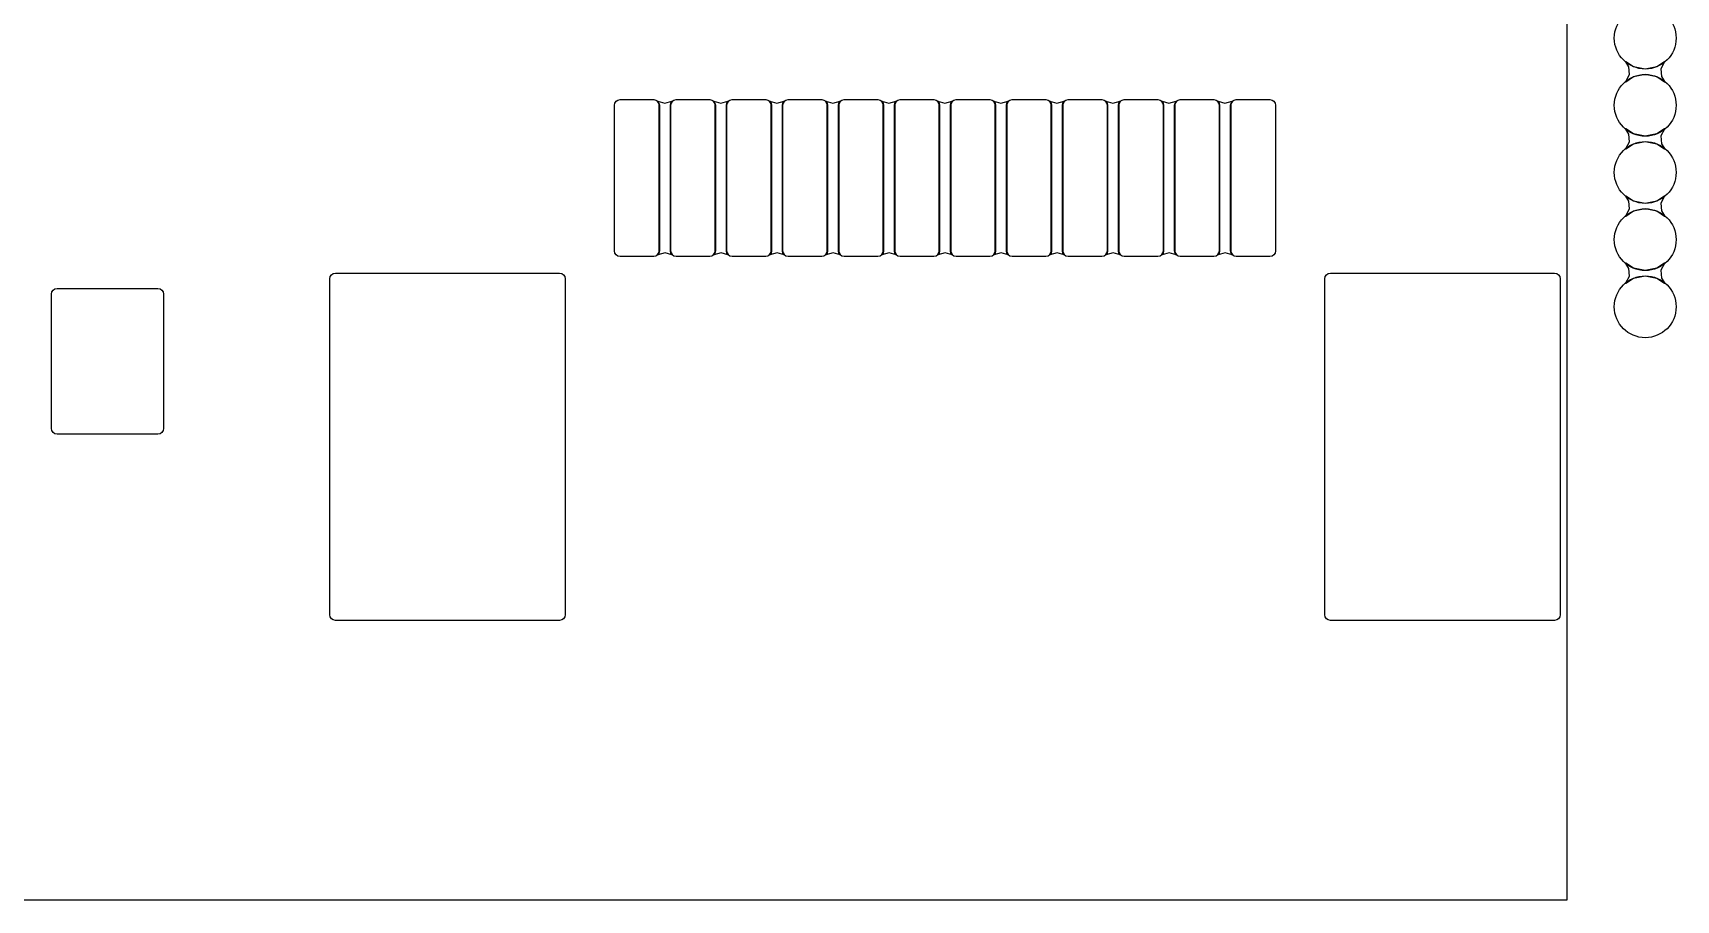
# Model space of a CAD drawing. Extents: x -27 to 356, y -111 to 35.
# Drawn here: x 336.18 to 350.85, y -48.41 to -40.67 of the extents above; entities that cross this region are included whole.
import ezdxf

# ---------------------------------------------------------------- set-up
doc = ezdxf.new("R2010")
doc.units = 0
doc.layers.add('BLACK', color=7, linetype='CONTINUOUS')

msp = doc.modelspace()

# ---------------------------------------------------------------- linework, layer by layer
at = {"layer": 'BLACK', "linetype": 'CONTINUOUS'}
for p, q in [((349.875, -32.4133), (349.875, -48.4133)), ((349.875, -32.4133), (349.875, -48.4133)), ((350.399, -40.922), (350.4, -40.9206)), ((350.399, -40.9239), (350.399, -40.922)), ((350.4, -40.9206), (350.402, -40.9209)), ((350.402, -40.9209), (350.47, -40.9664)), ((350.68, -40.9664), (350.748, -40.9209)), ((350.748, -40.9209), (350.75, -40.9207)), ((350.75, -40.9207), (350.751, -40.9224)), ((350.402, -40.9262), (350.399, -40.9239)), ((350.43, -40.9703), (350.402, -40.9262)), ((350.402, -41.1005), (350.435, -41.0394)), ((350.47, -41.0602), (350.402, -41.1057)), ((350.435, -41.0394), (350.43, -40.9703)), ((350.47, -40.9664), (350.575, -40.9873)), ((350.575, -41.0393), (350.47, -41.0602)), ((350.575, -40.9873), (350.68, -40.9664)), ((350.68, -41.0602), (350.575, -41.0393)), ((350.748, -41.1057), (350.68, -41.0602)), ((350.748, -40.9261), (350.715, -40.9872)), ((350.715, -40.9872), (350.72, -41.0563)), ((350.72, -41.0563), (350.748, -41.1004)), ((350.751, -40.9239), (350.748, -40.9261)), ((350.751, -40.9224), (350.751, -40.9239)), ((350.399, -41.1027), (350.402, -41.1005)), ((350.399, -41.1042), (350.399, -41.1027)), ((350.4, -41.1059), (350.399, -41.1042)), ((350.402, -41.1057), (350.4, -41.1059)), ((350.748, -41.1004), (350.751, -41.1027)), ((350.75, -41.106), (350.748, -41.1057)), ((350.751, -41.1046), (350.75, -41.106)), ((350.751, -41.1027), (350.751, -41.1046)), ((341.374, -41.3133), (341.378, -41.2938)), ((341.374, -42.6133), (341.374, -41.3133)), ((341.378, -41.2938), (341.389, -41.2772)), ((341.389, -41.2772), (341.405, -41.2662)), ((341.405, -41.2662), (341.425, -41.2623)), ((341.425, -41.2623), (341.725, -41.2623)), ((341.725, -41.2623), (341.745, -41.2662)), ((341.745, -41.2662), (341.761, -41.2772)), ((341.76, -41.2775), (341.762, -41.2764)), ((341.76, -41.2795), (341.76, -41.2775)), ((341.77, -41.2946), (341.76, -41.2795)), ((341.761, -41.2772), (341.772, -41.2938)), ((341.762, -41.2764), (341.762, -41.2765)), ((341.762, -41.2765), (341.823, -41.2954)), ((341.774, -41.3135), (341.77, -41.2946)), ((341.772, -41.2938), (341.776, -41.3133)), ((341.774, -42.6131), (341.774, -41.3135)), ((341.776, -41.3133), (341.776, -42.6133)), ((341.823, -41.2954), (341.888, -41.2763)), ((341.874, -41.3133), (341.878, -41.2938)), ((341.874, -42.6133), (341.874, -41.3133)), ((341.88, -41.2946), (341.876, -41.3135)), ((341.876, -41.3135), (341.876, -42.6131)), ((341.878, -41.2938), (341.889, -41.2772)), ((341.89, -41.2794), (341.88, -41.2946)), ((341.888, -41.2763), (341.89, -41.2768)), ((341.889, -41.2772), (341.905, -41.2662)), ((341.89, -41.2768), (341.89, -41.2787)), ((341.89, -41.2787), (341.89, -41.2794)), ((341.905, -41.2662), (341.925, -41.2623)), ((341.925, -41.2623), (342.225, -41.2623)), ((342.225, -41.2623), (342.245, -41.2662)), ((342.245, -41.2662), (342.261, -41.2772)), ((342.26, -41.2775), (342.262, -41.2764)), ((342.26, -41.2795), (342.26, -41.2775)), ((342.27, -41.2946), (342.26, -41.2795)), ((342.261, -41.2772), (342.272, -41.2938)), ((342.262, -41.2764), (342.262, -41.2765)), ((342.262, -41.2765), (342.323, -41.2954)), ((342.274, -41.3135), (342.27, -41.2946)), ((342.272, -41.2938), (342.276, -41.3133)), ((342.274, -42.6131), (342.274, -41.3135)), ((342.276, -41.3133), (342.276, -42.6133)), ((342.323, -41.2954), (342.388, -41.2763)), ((342.374, -41.3133), (342.378, -41.2938)), ((342.374, -42.6133), (342.374, -41.3133)), ((342.38, -41.2946), (342.376, -41.3135)), ((342.376, -41.3135), (342.376, -42.6131)), ((342.378, -41.2938), (342.389, -41.2772)), ((342.39, -41.2794), (342.38, -41.2946)), ((342.388, -41.2763), (342.39, -41.2768)), ((342.389, -41.2772), (342.405, -41.2662)), ((342.39, -41.2768), (342.39, -41.2787)), ((342.39, -41.2787), (342.39, -41.2794)), ((342.405, -41.2662), (342.425, -41.2623)), ((342.425, -41.2623), (342.725, -41.2623)), ((342.725, -41.2623), (342.745, -41.2662)), ((342.745, -41.2662), (342.761, -41.2772)), ((342.76, -41.2775), (342.762, -41.2764)), ((342.76, -41.2795), (342.76, -41.2775)), ((342.77, -41.2946), (342.76, -41.2795)), ((342.761, -41.2772), (342.772, -41.2938)), ((342.762, -41.2764), (342.762, -41.2765)), ((342.762, -41.2765), (342.823, -41.2954)), ((342.774, -41.3135), (342.77, -41.2946)), ((342.772, -41.2938), (342.776, -41.3133)), ((342.774, -42.6131), (342.774, -41.3135)), ((342.776, -41.3133), (342.776, -42.6133)), ((342.823, -41.2954), (342.888, -41.2763)), ((342.874, -41.3133), (342.878, -41.2938)), ((342.874, -42.6133), (342.874, -41.3133)), ((342.88, -41.2946), (342.876, -41.3135)), ((342.876, -41.3135), (342.876, -42.6131)), ((342.878, -41.2938), (342.889, -41.2772)), ((342.89, -41.2794), (342.88, -41.2946)), ((342.888, -41.2763), (342.89, -41.2768)), ((342.889, -41.2772), (342.905, -41.2662)), ((342.89, -41.2768), (342.89, -41.2787)), ((342.89, -41.2787), (342.89, -41.2794)), ((342.905, -41.2662), (342.925, -41.2623)), ((342.925, -41.2623), (343.225, -41.2623)), ((343.225, -41.2623), (343.245, -41.2662)), ((343.245, -41.2662), (343.261, -41.2772)), ((343.26, -41.2775), (343.262, -41.2764)), ((343.26, -41.2795), (343.26, -41.2775)), ((343.27, -41.2946), (343.26, -41.2795)), ((343.261, -41.2772), (343.272, -41.2938)), ((343.262, -41.2764), (343.262, -41.2765)), ((343.262, -41.2765), (343.323, -41.2954)), ((343.274, -41.3135), (343.27, -41.2946)), ((343.272, -41.2938), (343.276, -41.3133)), ((343.274, -42.6131), (343.274, -41.3135)), ((343.276, -41.3133), (343.276, -42.6133)), ((343.323, -41.2954), (343.388, -41.2763)), ((343.374, -41.3133), (343.378, -41.2938)), ((343.374, -42.6133), (343.374, -41.3133)), ((343.38, -41.2946), (343.376, -41.3135)), ((343.376, -41.3135), (343.376, -42.6131)), ((343.378, -41.2938), (343.389, -41.2772)), ((343.39, -41.2794), (343.38, -41.2946)), ((343.388, -41.2763), (343.39, -41.2768)), ((343.389, -41.2772), (343.405, -41.2662)), ((343.39, -41.2768), (343.39, -41.2787)), ((343.39, -41.2787), (343.39, -41.2794)), ((343.405, -41.2662), (343.425, -41.2623)), ((343.425, -41.2623), (343.725, -41.2623)), ((343.725, -41.2623), (343.745, -41.2662)), ((343.745, -41.2662), (343.761, -41.2772)), ((343.76, -41.2775), (343.762, -41.2764)), ((343.76, -41.2795), (343.76, -41.2775)), ((343.77, -41.2946), (343.76, -41.2795)), ((343.761, -41.2772), (343.772, -41.2938)), ((343.762, -41.2764), (343.762, -41.2765)), ((343.762, -41.2765), (343.823, -41.2954)), ((343.774, -41.3135), (343.77, -41.2946)), ((343.772, -41.2938), (343.776, -41.3133)), ((343.774, -42.6131), (343.774, -41.3135)), ((343.776, -41.3133), (343.776, -42.6133)), ((343.823, -41.2954), (343.888, -41.2763)), ((343.874, -41.3133), (343.878, -41.2938)), ((343.874, -42.6133), (343.874, -41.3133)), ((343.88, -41.2946), (343.876, -41.3135)), ((343.876, -41.3135), (343.876, -42.6131)), ((343.878, -41.2938), (343.889, -41.2772)), ((343.89, -41.2794), (343.88, -41.2946)), ((343.888, -41.2763), (343.89, -41.2768)), ((343.889, -41.2772), (343.905, -41.2662)), ((343.89, -41.2768), (343.89, -41.2787)), ((343.89, -41.2787), (343.89, -41.2794)), ((343.905, -41.2662), (343.925, -41.2623)), ((343.925, -41.2623), (344.225, -41.2623)), ((344.225, -41.2623), (344.245, -41.2662)), ((344.245, -41.2662), (344.261, -41.2772)), ((344.26, -41.2775), (344.262, -41.2764)), ((344.26, -41.2795), (344.26, -41.2775)), ((344.27, -41.2946), (344.26, -41.2795)), ((344.261, -41.2772), (344.272, -41.2938)), ((344.262, -41.2764), (344.262, -41.2765)), ((344.262, -41.2765), (344.323, -41.2954)), ((344.274, -41.3135), (344.27, -41.2946)), ((344.272, -41.2938), (344.276, -41.3133)), ((344.274, -42.6131), (344.274, -41.3135)), ((344.276, -41.3133), (344.276, -42.6133)), ((344.323, -41.2954), (344.388, -41.2763)), ((344.374, -41.3133), (344.378, -41.2938)), ((344.374, -42.6133), (344.374, -41.3133)), ((344.38, -41.2946), (344.376, -41.3135)), ((344.376, -41.3135), (344.376, -42.6131)), ((344.378, -41.2938), (344.389, -41.2772)), ((344.39, -41.2794), (344.38, -41.2946)), ((344.388, -41.2763), (344.39, -41.2768)), ((344.389, -41.2772), (344.405, -41.2662)), ((344.39, -41.2768), (344.39, -41.2787)), ((344.39, -41.2787), (344.39, -41.2794)), ((344.405, -41.2662), (344.425, -41.2623)), ((344.425, -41.2623), (344.725, -41.2623)), ((344.725, -41.2623), (344.745, -41.2662)), ((344.745, -41.2662), (344.761, -41.2772)), ((344.76, -41.2775), (344.762, -41.2764)), ((344.76, -41.2795), (344.76, -41.2775)), ((344.77, -41.2946), (344.76, -41.2795)), ((344.761, -41.2772), (344.772, -41.2938)), ((344.762, -41.2764), (344.762, -41.2765)), ((344.762, -41.2765), (344.823, -41.2954)), ((344.774, -41.3135), (344.77, -41.2946)), ((344.772, -41.2938), (344.776, -41.3133)), ((344.774, -42.6131), (344.774, -41.3135)), ((344.776, -41.3133), (344.776, -42.6133)), ((344.823, -41.2954), (344.888, -41.2763)), ((344.874, -41.3133), (344.878, -41.2938)), ((344.874, -42.6133), (344.874, -41.3133)), ((344.88, -41.2946), (344.876, -41.3135)), ((344.876, -41.3135), (344.876, -42.6131)), ((344.878, -41.2938), (344.889, -41.2772)), ((344.89, -41.2794), (344.88, -41.2946)), ((344.888, -41.2763), (344.89, -41.2768)), ((344.889, -41.2772), (344.905, -41.2662)), ((344.89, -41.2768), (344.89, -41.2787)), ((344.89, -41.2787), (344.89, -41.2794)), ((344.905, -41.2662), (344.925, -41.2623)), ((344.925, -41.2623), (345.225, -41.2623)), ((345.225, -41.2623), (345.245, -41.2662)), ((345.245, -41.2662), (345.261, -41.2772)), ((345.26, -41.2775), (345.262, -41.2764)), ((345.26, -41.2795), (345.26, -41.2775)), ((345.27, -41.2946), (345.26, -41.2795)), ((345.261, -41.2772), (345.272, -41.2938)), ((345.262, -41.2764), (345.262, -41.2765)), ((345.262, -41.2765), (345.323, -41.2954)), ((345.274, -41.3135), (345.27, -41.2946)), ((345.272, -41.2938), (345.276, -41.3133)), ((345.274, -42.6131), (345.274, -41.3135)), ((345.276, -41.3133), (345.276, -42.6133)), ((345.323, -41.2954), (345.388, -41.2763)), ((345.374, -41.3133), (345.378, -41.2938)), ((345.374, -42.6133), (345.374, -41.3133)), ((345.38, -41.2946), (345.376, -41.3135)), ((345.376, -41.3135), (345.376, -42.6131)), ((345.378, -41.2938), (345.389, -41.2772)), ((345.39, -41.2794), (345.38, -41.2946)), ((345.388, -41.2763), (345.39, -41.2768)), ((345.389, -41.2772), (345.405, -41.2662)), ((345.39, -41.2768), (345.39, -41.2787)), ((345.39, -41.2787), (345.39, -41.2794)), ((345.405, -41.2662), (345.425, -41.2623)), ((345.425, -41.2623), (345.725, -41.2623)), ((345.725, -41.2623), (345.745, -41.2662)), ((345.745, -41.2662), (345.761, -41.2772)), ((345.76, -41.2775), (345.762, -41.2764)), ((345.76, -41.2795), (345.76, -41.2775)), ((345.77, -41.2946), (345.76, -41.2795)), ((345.761, -41.2772), (345.772, -41.2938)), ((345.762, -41.2764), (345.762, -41.2765)), ((345.762, -41.2765), (345.823, -41.2954)), ((345.774, -41.3135), (345.77, -41.2946)), ((345.772, -41.2938), (345.776, -41.3133)), ((345.774, -42.6131), (345.774, -41.3135)), ((345.776, -41.3133), (345.776, -42.6133)), ((345.823, -41.2954), (345.888, -41.2763)), ((345.874, -41.3133), (345.878, -41.2938)), ((345.874, -42.6133), (345.874, -41.3133)), ((345.88, -41.2946), (345.876, -41.3135)), ((345.876, -41.3135), (345.876, -42.6131)), ((345.878, -41.2938), (345.889, -41.2772)), ((345.89, -41.2794), (345.88, -41.2946)), ((345.888, -41.2763), (345.89, -41.2768)), ((345.889, -41.2772), (345.905, -41.2662)), ((345.89, -41.2768), (345.89, -41.2787)), ((345.89, -41.2787), (345.89, -41.2794)), ((345.905, -41.2662), (345.925, -41.2623)), ((345.925, -41.2623), (346.225, -41.2623)), ((346.225, -41.2623), (346.245, -41.2662)), ((346.245, -41.2662), (346.261, -41.2772)), ((346.26, -41.2775), (346.262, -41.2764)), ((346.26, -41.2795), (346.26, -41.2775)), ((346.27, -41.2946), (346.26, -41.2795)), ((346.261, -41.2772), (346.272, -41.2938)), ((346.262, -41.2764), (346.262, -41.2765)), ((346.262, -41.2765), (346.323, -41.2954)), ((346.274, -41.3135), (346.27, -41.2946)), ((346.272, -41.2938), (346.276, -41.3133)), ((346.274, -42.6131), (346.274, -41.3135)), ((346.276, -41.3133), (346.276, -42.6133)), ((346.323, -41.2954), (346.388, -41.2763)), ((346.374, -41.3133), (346.378, -41.2938)), ((346.374, -42.6133), (346.374, -41.3133)), ((346.38, -41.2946), (346.376, -41.3135)), ((346.376, -41.3135), (346.376, -42.6131)), ((346.378, -41.2938), (346.389, -41.2772)), ((346.39, -41.2794), (346.38, -41.2946)), ((346.388, -41.2763), (346.39, -41.2768)), ((346.389, -41.2772), (346.405, -41.2662)), ((346.39, -41.2768), (346.39, -41.2787)), ((346.39, -41.2787), (346.39, -41.2794)), ((346.405, -41.2662), (346.425, -41.2623)), ((346.425, -41.2623), (346.725, -41.2623)), ((346.725, -41.2623), (346.745, -41.2662)), ((346.745, -41.2662), (346.761, -41.2772)), ((346.76, -41.2775), (346.762, -41.2764)), ((346.76, -41.2795), (346.76, -41.2775)), ((346.77, -41.2946), (346.76, -41.2795)), ((346.761, -41.2772), (346.772, -41.2938)), ((346.762, -41.2764), (346.762, -41.2765)), ((346.762, -41.2765), (346.823, -41.2954)), ((346.774, -41.3135), (346.77, -41.2946)), ((346.772, -41.2938), (346.776, -41.3133)), ((346.774, -42.6131), (346.774, -41.3135)), ((346.776, -41.3133), (346.776, -42.6133)), ((346.823, -41.2954), (346.888, -41.2763)), ((346.874, -41.3133), (346.878, -41.2938)), ((346.874, -42.6133), (346.874, -41.3133)), ((346.88, -41.2946), (346.876, -41.3135)), ((346.876, -41.3135), (346.876, -42.6131)), ((346.878, -41.2938), (346.889, -41.2772)), ((346.89, -41.2794), (346.88, -41.2946)), ((346.888, -41.2763), (346.89, -41.2768)), ((346.889, -41.2772), (346.905, -41.2662)), ((346.89, -41.2768), (346.89, -41.2787)), ((346.89, -41.2787), (346.89, -41.2794)), ((346.905, -41.2662), (346.925, -41.2623)), ((346.925, -41.2623), (347.225, -41.2623)), ((347.225, -41.2623), (347.245, -41.2662)), ((347.245, -41.2662), (347.261, -41.2772)), ((347.261, -41.2772), (347.272, -41.2938)), ((347.272, -41.2938), (347.276, -41.3133)), ((347.276, -41.3133), (347.276, -42.6133)), ((350.399, -41.522), (350.4, -41.5206)), ((350.399, -41.5239), (350.399, -41.522)), ((350.402, -41.5262), (350.399, -41.5239)), ((350.4, -41.5206), (350.402, -41.5209)), ((350.402, -41.5209), (350.47, -41.5664)), ((350.43, -41.5703), (350.402, -41.5262)), ((350.402, -41.7005), (350.435, -41.6394)), ((350.435, -41.6394), (350.43, -41.5703)), ((350.47, -41.5664), (350.575, -41.5873)), ((350.575, -41.6393), (350.47, -41.6602)), ((350.575, -41.5873), (350.68, -41.5664)), ((350.68, -41.6602), (350.575, -41.6393)), ((350.68, -41.5664), (350.748, -41.5209)), ((350.748, -41.5261), (350.715, -41.5872)), ((350.715, -41.5872), (350.72, -41.6563)), ((350.748, -41.5209), (350.75, -41.5207)), ((350.751, -41.5239), (350.748, -41.5261)), ((350.75, -41.5207), (350.751, -41.5224)), ((350.751, -41.5224), (350.751, -41.5239)), ((350.399, -41.7027), (350.402, -41.7005)), ((350.399, -41.7042), (350.399, -41.7027)), ((350.4, -41.7059), (350.399, -41.7042)), ((350.402, -41.7057), (350.4, -41.7059)), ((350.47, -41.6602), (350.402, -41.7057)), ((350.748, -41.7057), (350.68, -41.6602)), ((350.72, -41.6563), (350.748, -41.7004)), ((350.748, -41.7004), (350.751, -41.7027)), ((350.75, -41.706), (350.748, -41.7057)), ((350.751, -41.7046), (350.75, -41.706)), ((350.751, -41.7027), (350.751, -41.7046)), ((350.399, -42.122), (350.4, -42.1206)), ((350.399, -42.1239), (350.399, -42.122)), ((350.402, -42.1262), (350.399, -42.1239)), ((350.4, -42.1206), (350.402, -42.1209)), ((350.402, -42.1209), (350.47, -42.1664)), ((350.43, -42.1703), (350.402, -42.1262)), ((350.402, -42.3005), (350.435, -42.2394)), ((350.435, -42.2394), (350.43, -42.1703)), ((350.47, -42.1664), (350.575, -42.1873)), ((350.575, -42.2393), (350.47, -42.2602)), ((350.575, -42.1873), (350.68, -42.1664)), ((350.68, -42.2602), (350.575, -42.2393)), ((350.68, -42.1664), (350.748, -42.1209)), ((350.748, -42.1261), (350.715, -42.1872)), ((350.715, -42.1872), (350.72, -42.2563)), ((350.748, -42.1209), (350.75, -42.1207)), ((350.751, -42.1239), (350.748, -42.1261)), ((350.75, -42.1207), (350.751, -42.1224)), ((350.751, -42.1224), (350.751, -42.1239)), ((350.399, -42.3027), (350.402, -42.3005)), ((350.399, -42.3042), (350.399, -42.3027)), ((350.4, -42.3059), (350.399, -42.3042)), ((350.402, -42.3057), (350.4, -42.3059)), ((350.47, -42.2602), (350.402, -42.3057)), ((350.748, -42.3057), (350.68, -42.2602)), ((350.72, -42.2563), (350.748, -42.3004)), ((350.748, -42.3004), (350.751, -42.3027)), ((350.75, -42.306), (350.748, -42.3057)), ((350.751, -42.3046), (350.75, -42.306)), ((350.751, -42.3027), (350.751, -42.3046)), ((341.378, -42.6328), (341.374, -42.6133)), ((341.389, -42.6494), (341.378, -42.6328)), ((341.405, -42.6604), (341.389, -42.6494)), ((341.425, -42.6643), (341.405, -42.6604)), ((341.725, -42.6643), (341.425, -42.6643)), ((341.745, -42.6604), (341.725, -42.6643)), ((341.761, -42.6494), (341.745, -42.6604)), ((341.76, -42.6472), (341.77, -42.632)), ((341.76, -42.6479), (341.76, -42.6472)), ((341.76, -42.6498), (341.76, -42.6479)), ((341.762, -42.6503), (341.76, -42.6498)), ((341.772, -42.6328), (341.761, -42.6494)), ((341.827, -42.6312), (341.762, -42.6503)), ((341.77, -42.632), (341.774, -42.6131)), ((341.776, -42.6133), (341.772, -42.6328)), ((341.888, -42.6501), (341.827, -42.6312)), ((341.878, -42.6328), (341.874, -42.6133)), ((341.876, -42.6131), (341.88, -42.632)), ((341.889, -42.6494), (341.878, -42.6328)), ((341.88, -42.632), (341.89, -42.6471)), ((341.89, -42.6491), (341.888, -42.6502)), ((341.888, -42.6502), (341.888, -42.6501)), ((341.905, -42.6604), (341.889, -42.6494)), ((341.89, -42.6471), (341.89, -42.6491)), ((341.925, -42.6643), (341.905, -42.6604)), ((342.225, -42.6643), (341.925, -42.6643)), ((342.245, -42.6604), (342.225, -42.6643)), ((342.261, -42.6494), (342.245, -42.6604)), ((342.26, -42.6472), (342.27, -42.632)), ((342.26, -42.6479), (342.26, -42.6472)), ((342.26, -42.6498), (342.26, -42.6479)), ((342.262, -42.6503), (342.26, -42.6498)), ((342.272, -42.6328), (342.261, -42.6494)), ((342.327, -42.6312), (342.262, -42.6503)), ((342.27, -42.632), (342.274, -42.6131)), ((342.276, -42.6133), (342.272, -42.6328)), ((342.388, -42.6501), (342.327, -42.6312)), ((342.378, -42.6328), (342.374, -42.6133)), ((342.376, -42.6131), (342.38, -42.632)), ((342.389, -42.6494), (342.378, -42.6328)), ((342.38, -42.632), (342.39, -42.6471)), ((342.39, -42.6491), (342.388, -42.6502)), ((342.388, -42.6502), (342.388, -42.6501)), ((342.405, -42.6604), (342.389, -42.6494)), ((342.39, -42.6471), (342.39, -42.6491)), ((342.425, -42.6643), (342.405, -42.6604)), ((342.725, -42.6643), (342.425, -42.6643)), ((342.745, -42.6604), (342.725, -42.6643)), ((342.761, -42.6494), (342.745, -42.6604)), ((342.76, -42.6472), (342.77, -42.632)), ((342.76, -42.6479), (342.76, -42.6472)), ((342.76, -42.6498), (342.76, -42.6479)), ((342.762, -42.6503), (342.76, -42.6498)), ((342.772, -42.6328), (342.761, -42.6494)), ((342.827, -42.6312), (342.762, -42.6503)), ((342.77, -42.632), (342.774, -42.6131)), ((342.776, -42.6133), (342.772, -42.6328)), ((342.888, -42.6501), (342.827, -42.6312)), ((342.878, -42.6328), (342.874, -42.6133)), ((342.876, -42.6131), (342.88, -42.632)), ((342.889, -42.6494), (342.878, -42.6328)), ((342.88, -42.632), (342.89, -42.6471)), ((342.89, -42.6491), (342.888, -42.6502)), ((342.888, -42.6502), (342.888, -42.6501)), ((342.905, -42.6604), (342.889, -42.6494)), ((342.89, -42.6471), (342.89, -42.6491)), ((342.925, -42.6643), (342.905, -42.6604)), ((343.225, -42.6643), (342.925, -42.6643)), ((343.245, -42.6604), (343.225, -42.6643)), ((343.261, -42.6494), (343.245, -42.6604)), ((343.26, -42.6472), (343.27, -42.632)), ((343.26, -42.6479), (343.26, -42.6472)), ((343.26, -42.6498), (343.26, -42.6479)), ((343.262, -42.6503), (343.26, -42.6498)), ((343.272, -42.6328), (343.261, -42.6494)), ((343.327, -42.6312), (343.262, -42.6503)), ((343.27, -42.632), (343.274, -42.6131)), ((343.276, -42.6133), (343.272, -42.6328)), ((343.388, -42.6501), (343.327, -42.6312)), ((343.378, -42.6328), (343.374, -42.6133)), ((343.376, -42.6131), (343.38, -42.632)), ((343.389, -42.6494), (343.378, -42.6328)), ((343.38, -42.632), (343.39, -42.6471)), ((343.39, -42.6491), (343.388, -42.6502)), ((343.388, -42.6502), (343.388, -42.6501)), ((343.405, -42.6604), (343.389, -42.6494)), ((343.39, -42.6471), (343.39, -42.6491)), ((343.425, -42.6643), (343.405, -42.6604)), ((343.725, -42.6643), (343.425, -42.6643)), ((343.745, -42.6604), (343.725, -42.6643)), ((343.761, -42.6494), (343.745, -42.6604)), ((343.76, -42.6472), (343.77, -42.632)), ((343.76, -42.6479), (343.76, -42.6472)), ((343.76, -42.6498), (343.76, -42.6479)), ((343.762, -42.6503), (343.76, -42.6498)), ((343.772, -42.6328), (343.761, -42.6494)), ((343.827, -42.6312), (343.762, -42.6503)), ((343.77, -42.632), (343.774, -42.6131)), ((343.776, -42.6133), (343.772, -42.6328)), ((343.888, -42.6501), (343.827, -42.6312)), ((343.878, -42.6328), (343.874, -42.6133)), ((343.876, -42.6131), (343.88, -42.632)), ((343.889, -42.6494), (343.878, -42.6328)), ((343.88, -42.632), (343.89, -42.6471)), ((343.89, -42.6491), (343.888, -42.6502)), ((343.888, -42.6502), (343.888, -42.6501)), ((343.905, -42.6604), (343.889, -42.6494)), ((343.89, -42.6471), (343.89, -42.6491)), ((343.925, -42.6643), (343.905, -42.6604)), ((344.225, -42.6643), (343.925, -42.6643)), ((344.245, -42.6604), (344.225, -42.6643)), ((344.261, -42.6494), (344.245, -42.6604)), ((344.26, -42.6472), (344.27, -42.632)), ((344.26, -42.6479), (344.26, -42.6472)), ((344.26, -42.6498), (344.26, -42.6479)), ((344.262, -42.6503), (344.26, -42.6498)), ((344.272, -42.6328), (344.261, -42.6494)), ((344.327, -42.6312), (344.262, -42.6503)), ((344.27, -42.632), (344.274, -42.6131)), ((344.276, -42.6133), (344.272, -42.6328)), ((344.388, -42.6501), (344.327, -42.6312)), ((344.378, -42.6328), (344.374, -42.6133)), ((344.376, -42.6131), (344.38, -42.632)), ((344.389, -42.6494), (344.378, -42.6328)), ((344.38, -42.632), (344.39, -42.6471)), ((344.39, -42.6491), (344.388, -42.6502)), ((344.388, -42.6502), (344.388, -42.6501)), ((344.405, -42.6604), (344.389, -42.6494)), ((344.39, -42.6471), (344.39, -42.6491)), ((344.425, -42.6643), (344.405, -42.6604)), ((344.725, -42.6643), (344.425, -42.6643)), ((344.745, -42.6604), (344.725, -42.6643)), ((344.761, -42.6494), (344.745, -42.6604)), ((344.76, -42.6472), (344.77, -42.632)), ((344.76, -42.6479), (344.76, -42.6472)), ((344.76, -42.6498), (344.76, -42.6479)), ((344.762, -42.6503), (344.76, -42.6498)), ((344.772, -42.6328), (344.761, -42.6494)), ((344.827, -42.6312), (344.762, -42.6503)), ((344.77, -42.632), (344.774, -42.6131)), ((344.776, -42.6133), (344.772, -42.6328)), ((344.888, -42.6501), (344.827, -42.6312)), ((344.878, -42.6328), (344.874, -42.6133)), ((344.876, -42.6131), (344.88, -42.632)), ((344.889, -42.6494), (344.878, -42.6328)), ((344.88, -42.632), (344.89, -42.6471)), ((344.89, -42.6491), (344.888, -42.6502)), ((344.888, -42.6502), (344.888, -42.6501)), ((344.905, -42.6604), (344.889, -42.6494)), ((344.89, -42.6471), (344.89, -42.6491)), ((344.925, -42.6643), (344.905, -42.6604)), ((345.225, -42.6643), (344.925, -42.6643)), ((345.245, -42.6604), (345.225, -42.6643)), ((345.261, -42.6494), (345.245, -42.6604)), ((345.26, -42.6472), (345.27, -42.632)), ((345.26, -42.6479), (345.26, -42.6472)), ((345.26, -42.6498), (345.26, -42.6479)), ((345.262, -42.6503), (345.26, -42.6498)), ((345.272, -42.6328), (345.261, -42.6494)), ((345.327, -42.6312), (345.262, -42.6503)), ((345.27, -42.632), (345.274, -42.6131)), ((345.276, -42.6133), (345.272, -42.6328)), ((345.388, -42.6501), (345.327, -42.6312)), ((345.378, -42.6328), (345.374, -42.6133)), ((345.376, -42.6131), (345.38, -42.632)), ((345.389, -42.6494), (345.378, -42.6328)), ((345.38, -42.632), (345.39, -42.6471)), ((345.39, -42.6491), (345.388, -42.6502)), ((345.388, -42.6502), (345.388, -42.6501)), ((345.405, -42.6604), (345.389, -42.6494)), ((345.39, -42.6471), (345.39, -42.6491)), ((345.425, -42.6643), (345.405, -42.6604)), ((345.725, -42.6643), (345.425, -42.6643)), ((345.745, -42.6604), (345.725, -42.6643)), ((345.761, -42.6494), (345.745, -42.6604)), ((345.76, -42.6472), (345.77, -42.632)), ((345.76, -42.6479), (345.76, -42.6472)), ((345.76, -42.6498), (345.76, -42.6479)), ((345.762, -42.6503), (345.76, -42.6498)), ((345.772, -42.6328), (345.761, -42.6494)), ((345.827, -42.6312), (345.762, -42.6503)), ((345.77, -42.632), (345.774, -42.6131)), ((345.776, -42.6133), (345.772, -42.6328)), ((345.888, -42.6501), (345.827, -42.6312)), ((345.878, -42.6328), (345.874, -42.6133)), ((345.876, -42.6131), (345.88, -42.632)), ((345.889, -42.6494), (345.878, -42.6328)), ((345.88, -42.632), (345.89, -42.6471)), ((345.89, -42.6491), (345.888, -42.6502)), ((345.888, -42.6502), (345.888, -42.6501)), ((345.905, -42.6604), (345.889, -42.6494)), ((345.89, -42.6471), (345.89, -42.6491)), ((345.925, -42.6643), (345.905, -42.6604)), ((346.225, -42.6643), (345.925, -42.6643)), ((346.245, -42.6604), (346.225, -42.6643)), ((346.261, -42.6494), (346.245, -42.6604)), ((346.26, -42.6472), (346.27, -42.632)), ((346.26, -42.6479), (346.26, -42.6472)), ((346.26, -42.6498), (346.26, -42.6479)), ((346.262, -42.6503), (346.26, -42.6498)), ((346.272, -42.6328), (346.261, -42.6494)), ((346.327, -42.6312), (346.262, -42.6503)), ((346.27, -42.632), (346.274, -42.6131)), ((346.276, -42.6133), (346.272, -42.6328)), ((346.388, -42.6501), (346.327, -42.6312)), ((346.378, -42.6328), (346.374, -42.6133)), ((346.376, -42.6131), (346.38, -42.632)), ((346.389, -42.6494), (346.378, -42.6328)), ((346.38, -42.632), (346.39, -42.6471)), ((346.39, -42.6491), (346.388, -42.6502)), ((346.388, -42.6502), (346.388, -42.6501)), ((346.405, -42.6604), (346.389, -42.6494)), ((346.39, -42.6471), (346.39, -42.6491)), ((346.425, -42.6643), (346.405, -42.6604)), ((346.725, -42.6643), (346.425, -42.6643)), ((346.745, -42.6604), (346.725, -42.6643)), ((346.761, -42.6494), (346.745, -42.6604)), ((346.76, -42.6472), (346.77, -42.632)), ((346.76, -42.6479), (346.76, -42.6472)), ((346.76, -42.6498), (346.76, -42.6479)), ((346.762, -42.6503), (346.76, -42.6498)), ((346.772, -42.6328), (346.761, -42.6494)), ((346.827, -42.6312), (346.762, -42.6503)), ((346.77, -42.632), (346.774, -42.6131)), ((346.776, -42.6133), (346.772, -42.6328)), ((346.888, -42.6501), (346.827, -42.6312)), ((346.878, -42.6328), (346.874, -42.6133)), ((346.876, -42.6131), (346.88, -42.632)), ((346.889, -42.6494), (346.878, -42.6328)), ((346.88, -42.632), (346.89, -42.6471)), ((346.89, -42.6491), (346.888, -42.6502)), ((346.888, -42.6502), (346.888, -42.6501)), ((346.905, -42.6604), (346.889, -42.6494)), ((346.89, -42.6471), (346.89, -42.6491)), ((346.925, -42.6643), (346.905, -42.6604)), ((347.225, -42.6643), (346.925, -42.6643)), ((347.245, -42.6604), (347.225, -42.6643)), ((347.261, -42.6494), (347.245, -42.6604)), ((347.272, -42.6328), (347.261, -42.6494)), ((347.276, -42.6133), (347.272, -42.6328)), ((338.838, -42.8438), (338.849, -42.8272)), ((338.849, -42.8272), (338.865, -42.8162)), ((338.865, -42.8162), (338.885, -42.8123)), ((338.885, -42.8123), (340.885, -42.8123)), ((340.885, -42.8123), (340.905, -42.8162)), ((340.905, -42.8162), (340.921, -42.8272)), ((340.921, -42.8272), (340.932, -42.8438)), ((347.718, -42.8438), (347.729, -42.8272)), ((347.729, -42.8272), (347.745, -42.8162)), ((347.745, -42.8162), (347.765, -42.8123)), ((347.765, -42.8123), (349.765, -42.8123)), ((349.765, -42.8123), (349.785, -42.8162)), ((349.785, -42.8162), (349.801, -42.8272)), ((349.801, -42.8272), (349.812, -42.8438)), ((350.399, -42.722), (350.4, -42.7206)), ((350.399, -42.7239), (350.399, -42.722)), ((350.402, -42.7262), (350.399, -42.7239)), ((350.4, -42.7206), (350.402, -42.7209)), ((350.402, -42.7209), (350.47, -42.7664)), ((350.43, -42.7703), (350.402, -42.7262)), ((350.435, -42.8394), (350.43, -42.7703)), ((350.47, -42.7664), (350.575, -42.7873)), ((350.575, -42.7873), (350.68, -42.7664)), ((350.68, -42.7664), (350.748, -42.7209)), ((350.748, -42.7261), (350.715, -42.7872)), ((350.715, -42.7872), (350.72, -42.8563)), ((350.748, -42.7209), (350.75, -42.7207)), ((350.751, -42.7239), (350.748, -42.7261)), ((350.75, -42.7207), (350.751, -42.7224)), ((350.751, -42.7224), (350.751, -42.7239)), ((336.353, -42.9805), (336.364, -42.9639)), ((336.364, -42.9639), (336.38, -42.9529)), ((336.38, -42.9529), (336.4, -42.949)), ((336.4, -42.949), (337.3, -42.949)), ((337.3, -42.949), (337.32, -42.9529)), ((337.32, -42.9529), (337.336, -42.9639)), ((337.336, -42.9639), (337.347, -42.9805)), ((338.834, -42.8633), (338.838, -42.8438)), ((338.834, -45.8633), (338.834, -42.8633)), ((340.932, -42.8438), (340.936, -42.8633)), ((340.936, -42.8633), (340.936, -45.8633)), ((347.714, -42.8633), (347.718, -42.8438)), ((347.714, -45.8633), (347.714, -42.8633)), ((349.812, -42.8438), (349.816, -42.8633)), ((349.816, -42.8633), (349.816, -45.8633)), ((350.399, -42.9027), (350.402, -42.9005)), ((350.399, -42.9042), (350.399, -42.9027)), ((350.4, -42.9059), (350.399, -42.9042)), ((350.402, -42.9057), (350.4, -42.9059)), ((350.402, -42.9005), (350.435, -42.8394)), ((350.47, -42.8602), (350.402, -42.9057)), ((350.575, -42.8393), (350.47, -42.8602)), ((350.68, -42.8602), (350.575, -42.8393)), ((350.748, -42.9057), (350.68, -42.8602)), ((350.72, -42.8563), (350.748, -42.9004)), ((350.748, -42.9004), (350.751, -42.9027)), ((350.75, -42.906), (350.748, -42.9057)), ((350.751, -42.9046), (350.75, -42.906)), ((350.751, -42.9027), (350.751, -42.9046)), ((336.349, -43), (336.353, -42.9805)), ((336.349, -44.2), (336.349, -43)), ((337.347, -42.9805), (337.351, -43)), ((337.351, -43), (337.351, -44.2)), ((336.353, -44.2195), (336.349, -44.2)), ((336.364, -44.2361), (336.353, -44.2195)), ((336.38, -44.2471), (336.364, -44.2361)), ((336.4, -44.251), (336.38, -44.2471)), ((337.3, -44.251), (336.4, -44.251)), ((337.32, -44.2471), (337.3, -44.251)), ((337.336, -44.2361), (337.32, -44.2471)), ((337.347, -44.2195), (337.336, -44.2361)), ((337.351, -44.2), (337.347, -44.2195)), ((338.838, -45.8828), (338.834, -45.8633)), ((338.849, -45.8994), (338.838, -45.8828)), ((338.865, -45.9104), (338.849, -45.8994)), ((340.921, -45.8994), (340.905, -45.9104)), ((340.932, -45.8828), (340.921, -45.8994)), ((340.936, -45.8633), (340.932, -45.8828)), ((347.718, -45.8828), (347.714, -45.8633)), ((347.729, -45.8994), (347.718, -45.8828)), ((347.745, -45.9104), (347.729, -45.8994)), ((349.801, -45.8994), (349.785, -45.9104)), ((349.812, -45.8828), (349.801, -45.8994)), ((349.816, -45.8633), (349.812, -45.8828)), ((338.885, -45.9143), (338.865, -45.9104)), ((340.885, -45.9143), (338.885, -45.9143)), ((340.905, -45.9104), (340.885, -45.9143)), ((347.765, -45.9143), (347.745, -45.9104)), ((349.765, -45.9143), (347.765, -45.9143)), ((349.785, -45.9104), (349.765, -45.9143)), ((349.875, -48.4133), (-21.025, -48.4133)), ((349.875, -48.4133), (-21.025, -48.4133))]:
    msp.add_line(p, q, dxfattribs=at)
at = {"layer": 'BLACK'}
for centre in [(350.575, -40.7133), (350.575, -41.3133), (350.575, -41.9133), (350.575, -42.5133), (350.575, -43.1133)]:
    msp.add_circle(centre, 0.276, dxfattribs=at)

doc.saveas('drawing.dxf')
